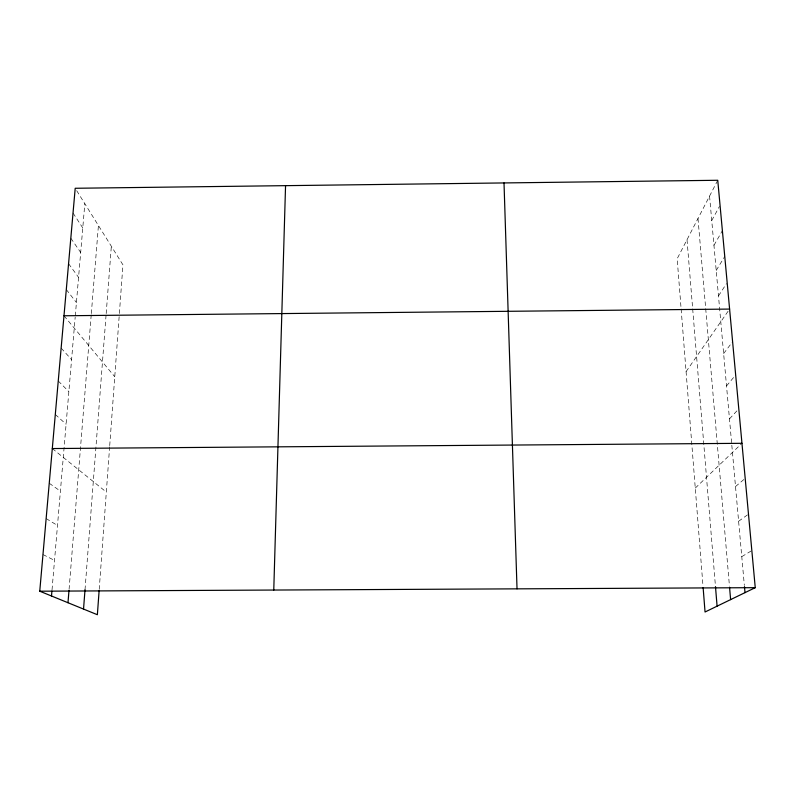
<?xml version="1.0" encoding="UTF-8"?>
<svg xmlns="http://www.w3.org/2000/svg" width="795" height="795" viewBox="0 0 795 795"><rect width="100%" height="100%" fill="white"/><g stroke="black" fill="none" stroke-linecap="round" stroke-linejoin="round"><path stroke-width="0.6" stroke-dasharray="3.98 2.98" d="M99.216 589.383L109.63 446.85M109.72 445.637L119.29 314.681M119.379 313.508L122.937 264.854L75.207 188.276M85.015 589.731L106.083 314.81M106.182 313.598L111.34 246.251M69.076 589.343L91.226 314.79M91.326 313.578L98.421 225.522M52.023 589.87L75.187 317.145M75.287 315.933L84.826 203.699M717.746 180.276L677.161 258.753L681.037 307.834M711.744 220.543L719.455 206.402M713.96 245.327L722.387 230.699M716.206 270.449L724.762 256.457M718.481 295.919L726.491 283.596M686.075 371.633L729.601 309.076M723.629 353.576L732.612 341.741M726.521 385.953L735.673 374.992M729.472 418.895L738.784 408.849M695.267 488.09L741.964 443.312M735.514 486.54L745.193 478.411M738.615 521.272L748.483 514.156M741.775 556.639L751.832 550.577M42.98 554.552L54.527 560.415M46.14 518.569L57.488 525.465M49.25 483.241L60.41 491.131M52.301 448.549L106.331 492.075M55.302 414.473L66.094 424.232M58.254 380.994L68.857 391.637M61.145 348.101L71.58 359.608M63.988 315.774L114.758 376.731M66.293 289.549L76.429 302.537M68.569 263.702L78.566 277.326M70.815 238.202L80.683 252.452M73.031 213.06L82.769 227.907M709.557 196.107L731.718 444.037M731.817 445.24L744.349 585.448M697.99 218.476L729.452 586.074M687.009 239.712L692.584 307.665M692.683 308.897L715.381 585.388M681.136 309.017L703.028 586.382"/><path stroke-width="1.19" d="M273.768 590.049L285.554 185.652M99.127 590.586L97.368 614.724L39.75 591.202L75.207 188.276L717.746 180.276L755.25 587.674L705.046 612.001L703.128 587.604M83.535 609.079L85.015 589.731M67.992 602.739L68.976 590.566M51.506 596.002L51.914 591.092M63.988 315.774L729.601 309.076M52.301 448.549L741.964 443.312M39.75 591.202L755.25 587.674M744.458 586.64L744.995 592.643M729.562 587.306L730.615 599.619M715.48 586.611L717.09 606.168M504.01 182.93L517.028 588.847"/></g></svg>
